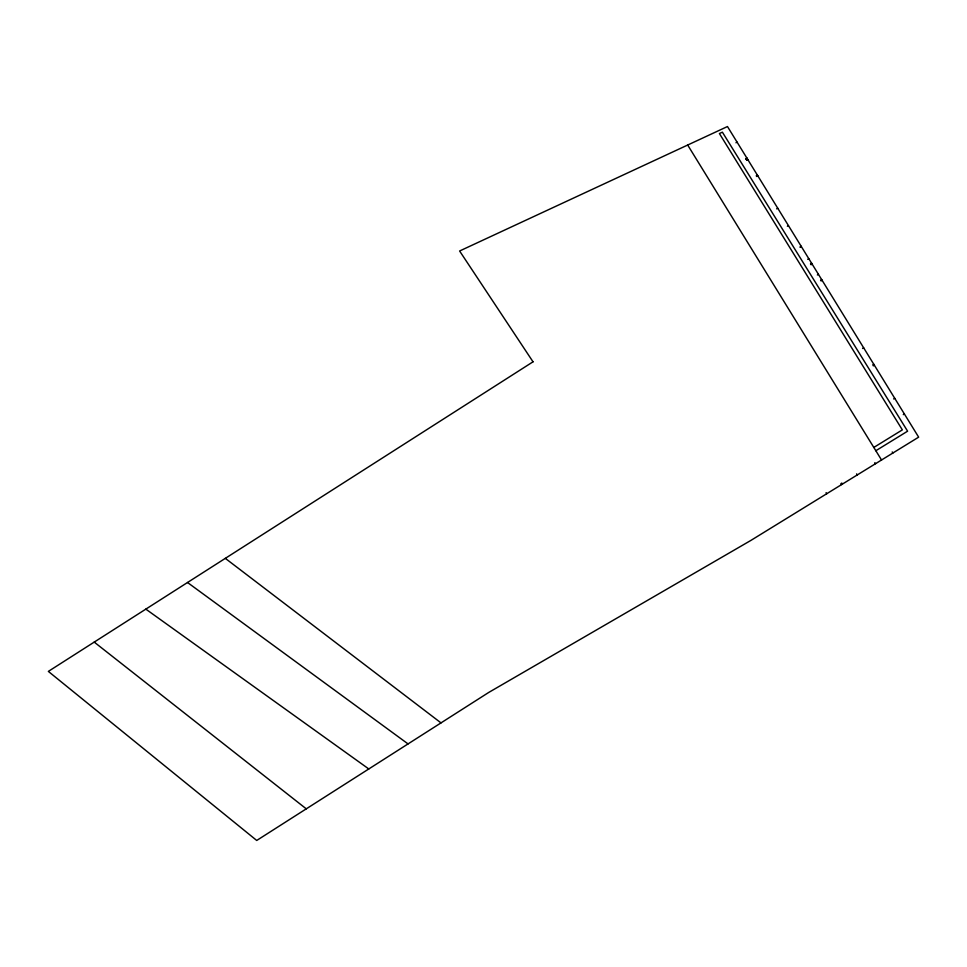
<?xml version="1.0" encoding="UTF-8"?>
<svg xmlns="http://www.w3.org/2000/svg" width="967" height="967" viewBox="0 0 967 967"><rect width="100%" height="100%" fill="white"/><g stroke="black" fill="none" stroke-linecap="round" stroke-linejoin="round"><path stroke-width="1.45" d="M735.984 142.765L737.047 142.101M745.775 158.685L746.85 158.032M745.932 158.939L747.008 158.274M746.222 159.398L747.286 158.745M746.512 159.869L747.576 159.204M746.79 160.329L747.866 159.664M756.303 175.789L757.379 175.136M756.46 176.042L757.536 175.378M756.75 176.502L757.814 175.849M776.658 208.86L777.734 208.195M787.368 226.254L788.443 225.601M800.108 246.96L801.184 246.307M800.265 247.214L801.341 246.549M807.723 259.325L808.787 258.66M810.503 263.846L811.579 263.193M810.636 264.064L811.712 263.411M810.793 264.317L811.869 263.653M811.071 264.777L812.147 264.124M817.369 274.991L818.433 274.338M820.596 280.237L821.66 279.584M821.031 280.95L822.107 280.297M862.6 348.483L863.664 347.83M872.717 364.934L873.793 364.281M873.298 365.877L874.373 365.224M893.653 398.948L894.729 398.295M903.299 414.625L904.375 413.961M873.805 447.443L902.344 429.88L719.412 133.543L722.385 132.165L907.602 431.185L875.836 450.731M145.824 609.125L368.802 768.958M187.513 582.497L408.05 743.913M225.311 558.358L441 722.893M94.222 642.1L306.273 808.847M892.227 451.952L892.879 453.027M687.682 145.038L881.541 460.002M874.821 462.661L875.486 463.725M856.581 473.89L857.233 474.954M841.761 483.004L842.414 484.08M840.903 483.536L841.568 484.6M826.084 492.65L826.749 493.726M533.022 361.815L48.35 671.4L256.726 840.456L488.71 692.457L750.924 540.396L918.65 437.157L727.474 126.544L459.615 250.997L533.022 361.815"/></g></svg>
